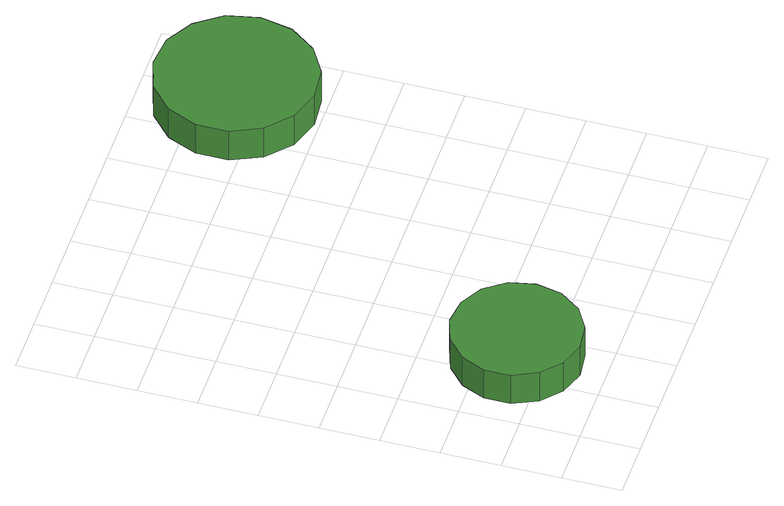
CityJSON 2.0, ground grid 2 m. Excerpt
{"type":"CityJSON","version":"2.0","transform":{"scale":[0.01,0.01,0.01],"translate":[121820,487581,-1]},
"CityObjects":{
"tree1":{"type":"SolitaryVegetationObject","attributes":{"function":"something"},"geometry":[{"type":"MultiSurface","lod":"1","boundaries":[[[0,1,2,3,4,5,6,7,8,9,10,11,12,13,14]],[[15,16,17,18,19,20,21,22,23,24,25,26,27,28,29]],[[0,29,28,1]],[[1,28,27,2]],[[2,27,26,3]],[[3,26,25,4]],[[4,25,24,5]],[[5,24,23,6]],[[6,23,22,7]],[[7,22,21,8]],[[8,21,20,9]],[[9,20,19,10]],[[10,19,18,11]],[[11,18,17,12]],[[12,17,16,13]],[[13,16,15,14]],[[14,15,29,0]]]}]},
"tree2":{"type":"SolitaryVegetationObject","attributes":{"function":"something"},"geometry":[{"type":"MultiSurface","lod":"1","boundaries":[[[30,31,32,33,34,35,36,37,38,39,40,41,42,43,44]],[[45,46,47,48,49,50,51,52,53,54,55,56,57,58,59]],[[30,59,58,31]],[[31,58,57,32]],[[32,57,56,33]],[[33,56,55,34]],[[34,55,54,35]],[[35,54,53,36]],[[36,53,52,37]],[[37,52,51,38]],[[38,51,50,39]],[[39,50,49,40]],[[40,49,48,41]],[[41,48,47,42]],[[42,47,46,43]],[[43,46,45,44]],[[44,45,59,30]]]}]}
},
"vertices":[
[510,298,182],[492,385,182],[439,458,182],[361,502,182],[272,512,182],[187,484,182],[121,424,182],[84,342,182],[84,253,182],[121,171,182],[187,111,182],[272,83,182],[361,93,182],[439,137,182],[492,210,182],[492,210,59],[439,137,59],[361,93,59],[272,83,59],[187,111,59],[121,171,59],[84,253,59],[84,342,59],[121,424,59],[187,484,59],[272,512,59],[361,502,59],[439,458,59],[492,385,59],[510,298,59],
[1354,1461,263],[1331,1570,263],[1265,1660,263],[1169,1716,263],[1058,1727,263],[952,1693,263],[869,1618,263],[823,1516,263],[823,1405,263],[869,1303,263],[952,1228,263],[1058,1194,263],[1169,1205,263],[1265,1261,263],[1331,1351,263],[1331,1351,138],[1265,1261,138],[1169,1205,138],[1058,1194,138],[952,1228,138],[869,1303,138],[823,1405,138],[823,1516,138],[869,1618,138],[952,1693,138],[1058,1727,138],[1169,1716,138],[1265,1660,138],[1331,1570,138],[1354,1461,138]
]}
